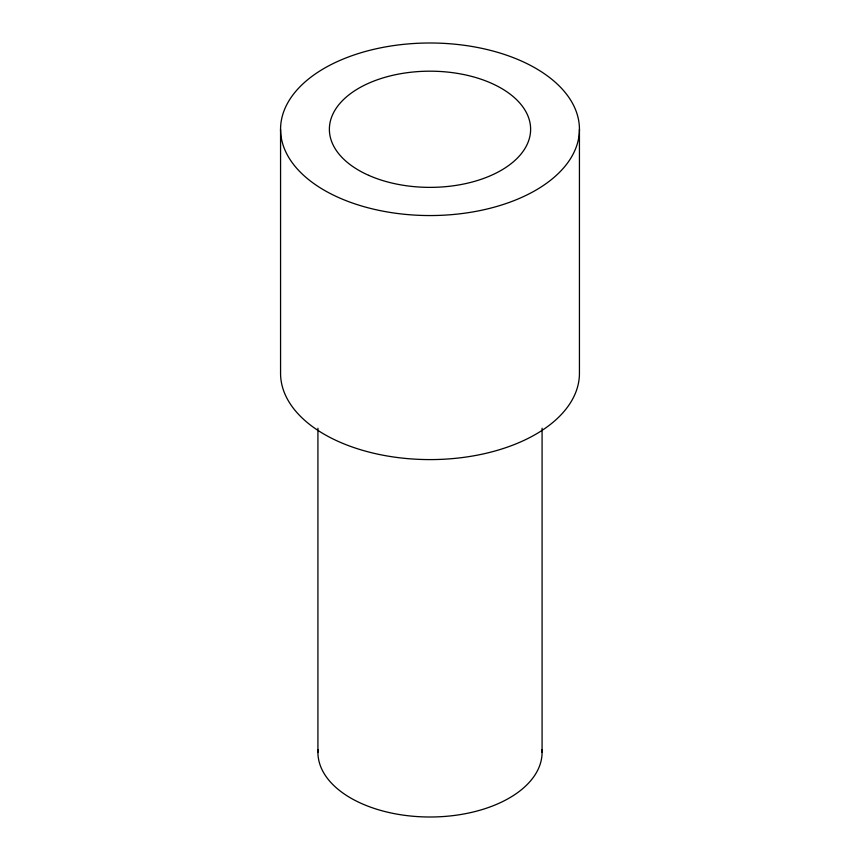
<?xml version="1.0" encoding="UTF-8"?>
<svg xmlns="http://www.w3.org/2000/svg" width="860" height="860" viewBox="0 0 860 860"><rect width="100%" height="100%" fill="white"/><g stroke="black" fill="none" stroke-linecap="round" stroke-linejoin="round"><path stroke-width="1.29" d="M579.436 129.28A149.436 86.279 0 0 1 355.277 203.992A149.436 86.279 0 0 1 355.277 54.556A149.436 86.279 0 0 1 579.436 129.28L579.436 373.315A149.436 86.279 0 0 1 430 459.595A149.436 86.279 0 0 1 280.564 373.315L280.564 129.28M542.079 428.215L542.079 752.296M317.921 428.215L317.921 752.296M541.994 749.705A112.079 64.704 0 0 1 430 817A112.079 64.704 0 0 1 318.006 749.705M368.746 175.365A100.62 58.093 0 0 0 529.76 136.858A100.62 58.093 0 0 0 391.493 75.605A100.62 58.093 0 0 0 368.746 175.365"/></g></svg>
